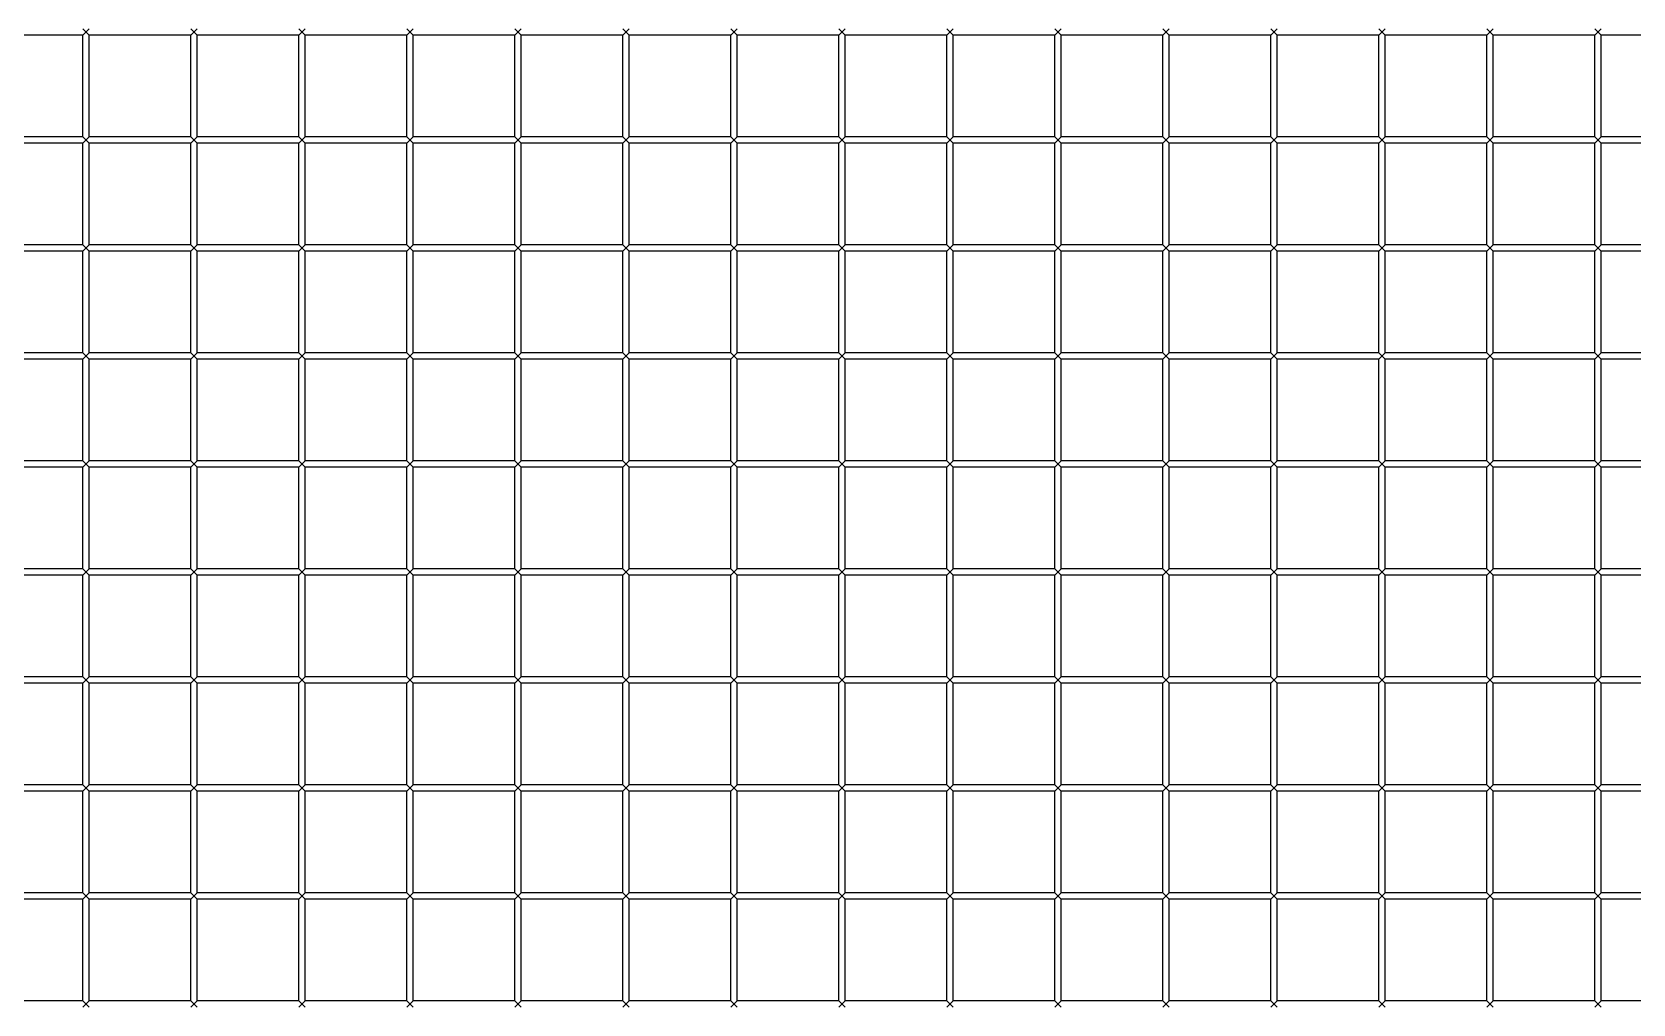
# Model space of a CAD drawing. Header units: millimetres. Extents: x -198529 to 244266, y -64 to 158464.
# Drawn here: x -144928 to -144187, y 110384 to 110834 of the extents above; entities that cross this region are included whole.
import ezdxf

# ---------------------------------------------------------------- set-up
doc = ezdxf.new("R2010")
doc.units = ezdxf.units.MM
doc.layers.add('0-DCC', color=30, linetype='Continuous')

# ---------------------------------------------------------------- blocks, each defined once
blk = doc.blocks.new('DCC2850x2600(左)')
at = {"color": 0, "linetype": 'Continuous'}
for p, q in [((49313.5, -73206.48), (49316.5, -73203.48)), ((49313.5, -73203.48), (49316.5, -73206.48)), ((49363.5, -73206.48), (49366.5, -73203.48)), ((49363.5, -73203.48), (49366.5, -73206.48)), ((49413.5, -73206.48), (49416.5, -73203.48)), ((49413.5, -73203.48), (49416.5, -73206.48)), ((49463.5, -73206.48), (49466.5, -73203.48)), ((49463.5, -73203.48), (49466.5, -73206.48)), ((49513.5, -73206.48), (49516.5, -73203.48)), ((49513.5, -73203.48), (49516.5, -73206.48)), ((49563.5, -73206.48), (49566.5, -73203.48)), ((49563.5, -73203.48), (49566.5, -73206.48)), ((49613.5, -73206.48), (49616.5, -73203.48)), ((49613.5, -73203.48), (49616.5, -73206.48)), ((49663.5, -73206.48), (49666.5, -73203.48)), ((49663.5, -73203.48), (49666.5, -73206.48)), ((49713.5, -73206.48), (49716.5, -73203.48)), ((49713.5, -73203.48), (49716.5, -73206.48)), ((49763.5, -73206.48), (49766.5, -73203.48)), ((49763.5, -73203.48), (49766.5, -73206.48)), ((49813.5, -73206.48), (49816.5, -73203.48)), ((49813.5, -73203.48), (49816.5, -73206.48)), ((49863.5, -73206.48), (49866.5, -73203.48)), ((49863.5, -73203.48), (49866.5, -73206.48)), ((49913.5, -73206.48), (49916.5, -73203.48)), ((49913.5, -73203.48), (49916.5, -73206.48)), ((49963.5, -73206.48), (49966.5, -73203.48)), ((49963.5, -73203.48), (49966.5, -73206.48)), ((50013.5, -73206.48), (50016.5, -73203.48)), ((50013.5, -73203.48), (50016.5, -73206.48)), ((49313.5, -73206.48), (49266.5, -73206.48)), ((49313.5, -73253.48), (49313.5, -73206.48)), ((49316.5, -73253.48), (49316.5, -73206.48)), ((49363.5, -73206.48), (49316.5, -73206.48)), ((49363.5, -73253.48), (49363.5, -73206.48)), ((49366.5, -73253.48), (49366.5, -73206.48)), ((49413.5, -73206.48), (49366.5, -73206.48)), ((49413.5, -73253.48), (49413.5, -73206.48)), ((49416.5, -73253.48), (49416.5, -73206.48)), ((49463.5, -73206.48), (49416.5, -73206.48)), ((49463.5, -73253.48), (49463.5, -73206.48)), ((49466.5, -73253.48), (49466.5, -73206.48)), ((49513.5, -73206.48), (49466.5, -73206.48)), ((49513.5, -73253.48), (49513.5, -73206.48)), ((49516.5, -73253.48), (49516.5, -73206.48)), ((49563.5, -73206.48), (49516.5, -73206.48)), ((49563.5, -73253.48), (49563.5, -73206.48)), ((49566.5, -73253.48), (49566.5, -73206.48)), ((49613.5, -73206.48), (49566.5, -73206.48)), ((49613.5, -73253.48), (49613.5, -73206.48)), ((49616.5, -73253.48), (49616.5, -73206.48)), ((49663.5, -73206.48), (49616.5, -73206.48)), ((49663.5, -73253.48), (49663.5, -73206.48)), ((49666.5, -73253.48), (49666.5, -73206.48)), ((49713.5, -73206.48), (49666.5, -73206.48)), ((49713.5, -73253.48), (49713.5, -73206.48)), ((49716.5, -73253.48), (49716.5, -73206.48)), ((49763.5, -73206.48), (49716.5, -73206.48)), ((49763.5, -73253.48), (49763.5, -73206.48)), ((49813.5, -73206.48), (49766.5, -73206.48)), ((49766.5, -73253.48), (49766.5, -73206.48)), ((49813.5, -73253.48), (49813.5, -73206.48)), ((49863.5, -73206.48), (49816.5, -73206.48)), ((49816.5, -73253.48), (49816.5, -73206.48)), ((49863.5, -73253.48), (49863.5, -73206.48)), ((49913.5, -73206.48), (49866.5, -73206.48)), ((49866.5, -73253.48), (49866.5, -73206.48)), ((49913.5, -73253.48), (49913.5, -73206.48)), ((49963.5, -73206.48), (49916.5, -73206.48)), ((49916.5, -73253.48), (49916.5, -73206.48)), ((49963.5, -73253.48), (49963.5, -73206.48)), ((50013.5, -73206.48), (49966.5, -73206.48)), ((49966.5, -73253.48), (49966.5, -73206.48)), ((50013.5, -73253.48), (50013.5, -73206.48)), ((50063.5, -73206.48), (50016.5, -73206.48)), ((50016.5, -73253.48), (50016.5, -73206.48)), ((49313.5, -73253.48), (49266.5, -73253.48)), ((49313.5, -73256.48), (49266.5, -73256.48)), ((49313.5, -73256.48), (49316.5, -73253.48)), ((49313.5, -73253.48), (49316.5, -73256.48)), ((49313.5, -73303.48), (49313.5, -73256.48)), ((49363.5, -73253.48), (49316.5, -73253.48)), ((49316.5, -73303.48), (49316.5, -73256.48)), ((49363.5, -73256.48), (49316.5, -73256.48)), ((49363.5, -73256.48), (49366.5, -73253.48)), ((49363.5, -73253.48), (49366.5, -73256.48)), ((49363.5, -73303.48), (49363.5, -73256.48)), ((49413.5, -73253.48), (49366.5, -73253.48)), ((49366.5, -73303.48), (49366.5, -73256.48)), ((49413.5, -73256.48), (49366.5, -73256.48)), ((49413.5, -73256.48), (49416.5, -73253.48)), ((49413.5, -73253.48), (49416.5, -73256.48)), ((49413.5, -73303.48), (49413.5, -73256.48)), ((49463.5, -73253.48), (49416.5, -73253.48)), ((49416.5, -73303.48), (49416.5, -73256.48)), ((49463.5, -73256.48), (49416.5, -73256.48)), ((49463.5, -73256.48), (49466.5, -73253.48)), ((49463.5, -73253.48), (49466.5, -73256.48)), ((49463.5, -73303.48), (49463.5, -73256.48)), ((49513.5, -73253.48), (49466.5, -73253.48)), ((49466.5, -73303.48), (49466.5, -73256.48)), ((49513.5, -73256.48), (49466.5, -73256.48)), ((49513.5, -73256.48), (49516.5, -73253.48)), ((49513.5, -73253.48), (49516.5, -73256.48)), ((49513.5, -73303.48), (49513.5, -73256.48)), ((49563.5, -73253.48), (49516.5, -73253.48)), ((49516.5, -73303.48), (49516.5, -73256.48)), ((49563.5, -73256.48), (49516.5, -73256.48)), ((49563.5, -73256.48), (49566.5, -73253.48)), ((49563.5, -73253.48), (49566.5, -73256.48)), ((49563.5, -73303.48), (49563.5, -73256.48)), ((49613.5, -73253.48), (49566.5, -73253.48)), ((49566.5, -73303.48), (49566.5, -73256.48)), ((49613.5, -73256.48), (49566.5, -73256.48)), ((49613.5, -73256.48), (49616.5, -73253.48)), ((49613.5, -73253.48), (49616.5, -73256.48)), ((49613.5, -73303.48), (49613.5, -73256.48)), ((49663.5, -73253.48), (49616.5, -73253.48)), ((49616.5, -73303.48), (49616.5, -73256.48)), ((49663.5, -73256.48), (49616.5, -73256.48)), ((49663.5, -73256.48), (49666.5, -73253.48)), ((49663.5, -73253.48), (49666.5, -73256.48)), ((49663.5, -73303.48), (49663.5, -73256.48)), ((49713.5, -73253.48), (49666.5, -73253.48)), ((49666.5, -73303.48), (49666.5, -73256.48)), ((49713.5, -73256.48), (49666.5, -73256.48)), ((49713.5, -73256.48), (49716.5, -73253.48)), ((49713.5, -73253.48), (49716.5, -73256.48)), ((49713.5, -73303.48), (49713.5, -73256.48)), ((49763.5, -73253.48), (49716.5, -73253.48)), ((49716.5, -73303.48), (49716.5, -73256.48)), ((49763.5, -73256.48), (49716.5, -73256.48)), ((49763.5, -73256.48), (49766.5, -73253.48)), ((49763.5, -73253.48), (49766.5, -73256.48)), ((49763.5, -73303.48), (49763.5, -73256.48)), ((49813.5, -73253.48), (49766.5, -73253.48)), ((49813.5, -73256.48), (49766.5, -73256.48)), ((49766.5, -73303.48), (49766.5, -73256.48)), ((49813.5, -73256.48), (49816.5, -73253.48)), ((49813.5, -73253.48), (49816.5, -73256.48)), ((49813.5, -73303.48), (49813.5, -73256.48)), ((49863.5, -73253.48), (49816.5, -73253.48)), ((49863.5, -73256.48), (49816.5, -73256.48)), ((49816.5, -73303.48), (49816.5, -73256.48)), ((49863.5, -73256.48), (49866.5, -73253.48)), ((49863.5, -73253.48), (49866.5, -73256.48)), ((49863.5, -73303.48), (49863.5, -73256.48)), ((49913.5, -73253.48), (49866.5, -73253.48)), ((49913.5, -73256.48), (49866.5, -73256.48)), ((49866.5, -73303.48), (49866.5, -73256.48)), ((49913.5, -73256.48), (49916.5, -73253.48)), ((49913.5, -73253.48), (49916.5, -73256.48)), ((49913.5, -73303.48), (49913.5, -73256.48)), ((49963.5, -73253.48), (49916.5, -73253.48)), ((49963.5, -73256.48), (49916.5, -73256.48)), ((49916.5, -73303.48), (49916.5, -73256.48)), ((49963.5, -73256.48), (49966.5, -73253.48)), ((49963.5, -73253.48), (49966.5, -73256.48)), ((49963.5, -73303.48), (49963.5, -73256.48)), ((50013.5, -73253.48), (49966.5, -73253.48)), ((50013.5, -73256.48), (49966.5, -73256.48)), ((49966.5, -73303.48), (49966.5, -73256.48)), ((50013.5, -73256.48), (50016.5, -73253.48)), ((50013.5, -73253.48), (50016.5, -73256.48)), ((50013.5, -73303.48), (50013.5, -73256.48)), ((50063.5, -73253.48), (50016.5, -73253.48)), ((50063.5, -73256.48), (50016.5, -73256.48)), ((50016.5, -73303.48), (50016.5, -73256.48)), ((49313.5, -73303.48), (49266.5, -73303.48)), ((49313.5, -73306.48), (49266.5, -73306.48)), ((49313.5, -73306.48), (49316.5, -73303.48)), ((49313.5, -73303.48), (49316.5, -73306.48)), ((49313.5, -73353.48), (49313.5, -73306.48)), ((49363.5, -73303.48), (49316.5, -73303.48)), ((49316.5, -73353.48), (49316.5, -73306.48)), ((49363.5, -73306.48), (49316.5, -73306.48)), ((49363.5, -73306.48), (49366.5, -73303.48)), ((49363.5, -73303.48), (49366.5, -73306.48)), ((49363.5, -73353.48), (49363.5, -73306.48)), ((49413.5, -73303.48), (49366.5, -73303.48)), ((49366.5, -73353.48), (49366.5, -73306.48)), ((49413.5, -73306.48), (49366.5, -73306.48)), ((49413.5, -73306.48), (49416.5, -73303.48)), ((49413.5, -73303.48), (49416.5, -73306.48)), ((49413.5, -73353.48), (49413.5, -73306.48)), ((49463.5, -73303.48), (49416.5, -73303.48)), ((49416.5, -73353.48), (49416.5, -73306.48)), ((49463.5, -73306.48), (49416.5, -73306.48)), ((49463.5, -73306.48), (49466.5, -73303.48)), ((49463.5, -73303.48), (49466.5, -73306.48)), ((49463.5, -73353.48), (49463.5, -73306.48)), ((49513.5, -73303.48), (49466.5, -73303.48)), ((49466.5, -73353.48), (49466.5, -73306.48)), ((49513.5, -73306.48), (49466.5, -73306.48)), ((49513.5, -73306.48), (49516.5, -73303.48)), ((49513.5, -73303.48), (49516.5, -73306.48)), ((49513.5, -73353.48), (49513.5, -73306.48)), ((49563.5, -73303.48), (49516.5, -73303.48)), ((49516.5, -73353.48), (49516.5, -73306.48)), ((49563.5, -73306.48), (49516.5, -73306.48)), ((49563.5, -73306.48), (49566.5, -73303.48)), ((49563.5, -73303.48), (49566.5, -73306.48)), ((49563.5, -73353.48), (49563.5, -73306.48)), ((49613.5, -73303.48), (49566.5, -73303.48)), ((49566.5, -73353.48), (49566.5, -73306.48)), ((49613.5, -73306.48), (49566.5, -73306.48)), ((49613.5, -73306.48), (49616.5, -73303.48)), ((49613.5, -73303.48), (49616.5, -73306.48)), ((49613.5, -73353.48), (49613.5, -73306.48)), ((49663.5, -73303.48), (49616.5, -73303.48)), ((49616.5, -73353.48), (49616.5, -73306.48)), ((49663.5, -73306.48), (49616.5, -73306.48)), ((49663.5, -73306.48), (49666.5, -73303.48)), ((49663.5, -73303.48), (49666.5, -73306.48)), ((49663.5, -73353.48), (49663.5, -73306.48)), ((49713.5, -73303.48), (49666.5, -73303.48)), ((49666.5, -73353.48), (49666.5, -73306.48)), ((49713.5, -73306.48), (49666.5, -73306.48)), ((49713.5, -73306.48), (49716.5, -73303.48)), ((49713.5, -73303.48), (49716.5, -73306.48)), ((49713.5, -73353.48), (49713.5, -73306.48)), ((49763.5, -73303.48), (49716.5, -73303.48)), ((49716.5, -73353.48), (49716.5, -73306.48)), ((49763.5, -73306.48), (49716.5, -73306.48)), ((49763.5, -73306.48), (49766.5, -73303.48)), ((49763.5, -73303.48), (49766.5, -73306.48)), ((49763.5, -73353.48), (49763.5, -73306.48)), ((49813.5, -73303.48), (49766.5, -73303.48)), ((49813.5, -73306.48), (49766.5, -73306.48)), ((49766.5, -73353.48), (49766.5, -73306.48)), ((49813.5, -73306.48), (49816.5, -73303.48)), ((49813.5, -73303.48), (49816.5, -73306.48)), ((49813.5, -73353.48), (49813.5, -73306.48)), ((49863.5, -73303.48), (49816.5, -73303.48)), ((49863.5, -73306.48), (49816.5, -73306.48)), ((49816.5, -73353.48), (49816.5, -73306.48)), ((49863.5, -73306.48), (49866.5, -73303.48)), ((49863.5, -73303.48), (49866.5, -73306.48)), ((49863.5, -73353.48), (49863.5, -73306.48)), ((49913.5, -73303.48), (49866.5, -73303.48)), ((49913.5, -73306.48), (49866.5, -73306.48)), ((49866.5, -73353.48), (49866.5, -73306.48)), ((49913.5, -73306.48), (49916.5, -73303.48)), ((49913.5, -73303.48), (49916.5, -73306.48)), ((49913.5, -73353.48), (49913.5, -73306.48)), ((49963.5, -73303.48), (49916.5, -73303.48)), ((49963.5, -73306.48), (49916.5, -73306.48)), ((49916.5, -73353.48), (49916.5, -73306.48)), ((49963.5, -73306.48), (49966.5, -73303.48)), ((49963.5, -73303.48), (49966.5, -73306.48)), ((49963.5, -73353.48), (49963.5, -73306.48)), ((50013.5, -73303.48), (49966.5, -73303.48)), ((50013.5, -73306.48), (49966.5, -73306.48)), ((49966.5, -73353.48), (49966.5, -73306.48)), ((50013.5, -73306.48), (50016.5, -73303.48)), ((50013.5, -73303.48), (50016.5, -73306.48)), ((50013.5, -73353.48), (50013.5, -73306.48)), ((50063.5, -73303.48), (50016.5, -73303.48)), ((50063.5, -73306.48), (50016.5, -73306.48)), ((50016.5, -73353.48), (50016.5, -73306.48)), ((49313.5, -73353.48), (49266.5, -73353.48)), ((49313.5, -73356.48), (49266.5, -73356.48)), ((49313.5, -73356.48), (49316.5, -73353.48)), ((49313.5, -73353.48), (49316.5, -73356.48)), ((49313.5, -73403.48), (49313.5, -73356.48)), ((49363.5, -73353.48), (49316.5, -73353.48)), ((49316.5, -73403.48), (49316.5, -73356.48)), ((49363.5, -73356.48), (49316.5, -73356.48)), ((49363.5, -73356.48), (49366.5, -73353.48)), ((49363.5, -73353.48), (49366.5, -73356.48)), ((49363.5, -73403.48), (49363.5, -73356.48)), ((49413.5, -73353.48), (49366.5, -73353.48)), ((49366.5, -73403.48), (49366.5, -73356.48)), ((49413.5, -73356.48), (49366.5, -73356.48)), ((49413.5, -73353.48), (49416.5, -73356.48)), ((49413.5, -73356.48), (49416.5, -73353.48)), ((49413.5, -73403.48), (49413.5, -73356.48)), ((49463.5, -73353.48), (49416.5, -73353.48)), ((49416.5, -73403.48), (49416.5, -73356.48)), ((49463.5, -73356.48), (49416.5, -73356.48)), ((49463.5, -73356.48), (49466.5, -73353.48)), ((49463.5, -73353.48), (49466.5, -73356.48)), ((49463.5, -73403.48), (49463.5, -73356.48)), ((49513.5, -73353.48), (49466.5, -73353.48)), ((49466.5, -73403.48), (49466.5, -73356.48)), ((49513.5, -73356.48), (49466.5, -73356.48)), ((49513.5, -73356.48), (49516.5, -73353.48)), ((49513.5, -73353.48), (49516.5, -73356.48)), ((49513.5, -73403.48), (49513.5, -73356.48)), ((49563.5, -73353.48), (49516.5, -73353.48)), ((49516.5, -73403.48), (49516.5, -73356.48)), ((49563.5, -73356.48), (49516.5, -73356.48)), ((49563.5, -73356.48), (49566.5, -73353.48)), ((49563.5, -73353.48), (49566.5, -73356.48)), ((49563.5, -73403.48), (49563.5, -73356.48)), ((49613.5, -73353.48), (49566.5, -73353.48)), ((49566.5, -73403.48), (49566.5, -73356.48)), ((49613.5, -73356.48), (49566.5, -73356.48)), ((49613.5, -73353.48), (49616.5, -73356.48)), ((49613.5, -73356.48), (49616.5, -73353.48)), ((49613.5, -73403.48), (49613.5, -73356.48)), ((49663.5, -73353.48), (49616.5, -73353.48)), ((49616.5, -73403.48), (49616.5, -73356.48)), ((49663.5, -73356.48), (49616.5, -73356.48)), ((49663.5, -73356.48), (49666.5, -73353.48)), ((49663.5, -73353.48), (49666.5, -73356.48)), ((49663.5, -73403.48), (49663.5, -73356.48)), ((49713.5, -73353.48), (49666.5, -73353.48)), ((49713.5, -73356.48), (49666.5, -73356.48)), ((49666.5, -73403.48), (49666.5, -73356.48)), ((49713.5, -73356.48), (49716.5, -73353.48)), ((49713.5, -73353.48), (49716.5, -73356.48)), ((49713.5, -73403.48), (49713.5, -73356.48)), ((49763.5, -73353.48), (49716.5, -73353.48)), ((49763.5, -73356.48), (49716.5, -73356.48)), ((49716.5, -73403.48), (49716.5, -73356.48)), ((49763.5, -73356.48), (49766.5, -73353.48)), ((49763.5, -73353.48), (49766.5, -73356.48)), ((49763.5, -73403.48), (49763.5, -73356.48)), ((49813.5, -73353.48), (49766.5, -73353.48)), ((49813.5, -73356.48), (49766.5, -73356.48)), ((49766.5, -73403.48), (49766.5, -73356.48)), ((49813.5, -73353.48), (49816.5, -73356.48)), ((49813.5, -73356.48), (49816.5, -73353.48)), ((49813.5, -73403.48), (49813.5, -73356.48)), ((49863.5, -73353.48), (49816.5, -73353.48)), ((49863.5, -73356.48), (49816.5, -73356.48)), ((49816.5, -73403.48), (49816.5, -73356.48)), ((49863.5, -73356.48), (49866.5, -73353.48)), ((49863.5, -73353.48), (49866.5, -73356.48)), ((49863.5, -73403.48), (49863.5, -73356.48)), ((49913.5, -73353.48), (49866.5, -73353.48)), ((49913.5, -73356.48), (49866.5, -73356.48)), ((49866.5, -73403.48), (49866.5, -73356.48)), ((49913.5, -73356.48), (49916.5, -73353.48)), ((49913.5, -73353.48), (49916.5, -73356.48)), ((49913.5, -73403.48), (49913.5, -73356.48)), ((49963.5, -73353.48), (49916.5, -73353.48)), ((49963.5, -73356.48), (49916.5, -73356.48)), ((49916.5, -73403.48), (49916.5, -73356.48)), ((49963.5, -73356.48), (49966.5, -73353.48)), ((49963.5, -73353.48), (49966.5, -73356.48)), ((49963.5, -73403.48), (49963.5, -73356.48)), ((50013.5, -73353.48), (49966.5, -73353.48)), ((50013.5, -73356.48), (49966.5, -73356.48)), ((49966.5, -73403.48), (49966.5, -73356.48)), ((50013.5, -73353.48), (50016.5, -73356.48)), ((50013.5, -73356.48), (50016.5, -73353.48)), ((50013.5, -73403.48), (50013.5, -73356.48)), ((50063.5, -73353.48), (50016.5, -73353.48)), ((50063.5, -73356.48), (50016.5, -73356.48)), ((50016.5, -73403.48), (50016.5, -73356.48)), ((49313.5, -73403.48), (49266.5, -73403.48)), ((49313.5, -73406.48), (49316.5, -73403.48)), ((49313.5, -73403.48), (49316.5, -73406.48)), ((49363.5, -73403.48), (49316.5, -73403.48)), ((49363.5, -73403.48), (49366.5, -73406.48)), ((49363.5, -73406.48), (49366.5, -73403.48)), ((49413.5, -73403.48), (49366.5, -73403.48)), ((49413.5, -73403.48), (49416.5, -73406.48)), ((49413.5, -73406.48), (49416.5, -73403.48)), ((49463.5, -73403.48), (49416.5, -73403.48)), ((49463.5, -73403.48), (49466.5, -73406.48)), ((49463.5, -73406.48), (49466.5, -73403.48)), ((49513.5, -73403.48), (49466.5, -73403.48)), ((49513.5, -73406.48), (49516.5, -73403.48)), ((49513.5, -73403.48), (49516.5, -73406.48)), ((49563.5, -73403.48), (49516.5, -73403.48)), ((49563.5, -73403.48), (49566.5, -73406.48)), ((49563.5, -73406.48), (49566.5, -73403.48)), ((49613.5, -73403.48), (49566.5, -73403.48)), ((49613.5, -73403.48), (49616.5, -73406.48)), ((49613.5, -73406.48), (49616.5, -73403.48)), ((49663.5, -73403.48), (49616.5, -73403.48)), ((49663.5, -73403.48), (49666.5, -73406.48)), ((49663.5, -73406.48), (49666.5, -73403.48)), ((49713.5, -73403.48), (49666.5, -73403.48)), ((49713.5, -73406.48), (49716.5, -73403.48)), ((49713.5, -73403.48), (49716.5, -73406.48)), ((49763.5, -73403.48), (49716.5, -73403.48)), ((49763.5, -73403.48), (49766.5, -73406.48)), ((49763.5, -73406.48), (49766.5, -73403.48)), ((49813.5, -73403.48), (49766.5, -73403.48)), ((49813.5, -73403.48), (49816.5, -73406.48)), ((49813.5, -73406.48), (49816.5, -73403.48)), ((49863.5, -73403.48), (49816.5, -73403.48)), ((49863.5, -73403.48), (49866.5, -73406.48)), ((49863.5, -73406.48), (49866.5, -73403.48)), ((49913.5, -73403.48), (49866.5, -73403.48)), ((49913.5, -73406.48), (49916.5, -73403.48)), ((49913.5, -73403.48), (49916.5, -73406.48)), ((49963.5, -73403.48), (49916.5, -73403.48)), ((49963.5, -73403.48), (49966.5, -73406.48)), ((49963.5, -73406.48), (49966.5, -73403.48)), ((50013.5, -73403.48), (49966.5, -73403.48)), ((50013.5, -73403.48), (50016.5, -73406.48)), ((50013.5, -73406.48), (50016.5, -73403.48)), ((50063.5, -73403.48), (50016.5, -73403.48)), ((49313.5, -73406.48), (49266.5, -73406.48)), ((49313.5, -73453.48), (49313.5, -73406.48)), ((49316.5, -73453.48), (49316.5, -73406.48)), ((49363.5, -73406.48), (49316.5, -73406.48)), ((49363.5, -73453.48), (49363.5, -73406.48)), ((49366.5, -73453.48), (49366.5, -73406.48)), ((49413.5, -73406.48), (49366.5, -73406.48)), ((49413.5, -73453.48), (49413.5, -73406.48)), ((49416.5, -73453.48), (49416.5, -73406.48)), ((49463.5, -73406.48), (49416.5, -73406.48)), ((49463.5, -73453.48), (49463.5, -73406.48)), ((49466.5, -73453.48), (49466.5, -73406.48)), ((49513.5, -73406.48), (49466.5, -73406.48)), ((49513.5, -73453.48), (49513.5, -73406.48)), ((49516.5, -73453.48), (49516.5, -73406.48)), ((49563.5, -73406.48), (49516.5, -73406.48)), ((49563.5, -73453.48), (49563.5, -73406.48)), ((49566.5, -73453.48), (49566.5, -73406.48)), ((49613.5, -73406.48), (49566.5, -73406.48)), ((49613.5, -73453.48), (49613.5, -73406.48)), ((49616.5, -73453.48), (49616.5, -73406.48)), ((49663.5, -73406.48), (49616.5, -73406.48)), ((49663.5, -73453.48), (49663.5, -73406.48)), ((49713.5, -73406.48), (49666.5, -73406.48)), ((49666.5, -73453.48), (49666.5, -73406.48)), ((49713.5, -73453.48), (49713.5, -73406.48)), ((49763.5, -73406.48), (49716.5, -73406.48)), ((49716.5, -73453.48), (49716.5, -73406.48)), ((49763.5, -73453.48), (49763.5, -73406.48)), ((49813.5, -73406.48), (49766.5, -73406.48)), ((49766.5, -73453.48), (49766.5, -73406.48)), ((49813.5, -73453.48), (49813.5, -73406.48)), ((49863.5, -73406.48), (49816.5, -73406.48)), ((49816.5, -73453.48), (49816.5, -73406.48)), ((49863.5, -73453.48), (49863.5, -73406.48)), ((49913.5, -73406.48), (49866.5, -73406.48)), ((49866.5, -73453.48), (49866.5, -73406.48)), ((49913.5, -73453.48), (49913.5, -73406.48)), ((49963.5, -73406.48), (49916.5, -73406.48)), ((49916.5, -73453.48), (49916.5, -73406.48)), ((49963.5, -73453.48), (49963.5, -73406.48)), ((50013.5, -73406.48), (49966.5, -73406.48)), ((49966.5, -73453.48), (49966.5, -73406.48)), ((50013.5, -73453.48), (50013.5, -73406.48)), ((50063.5, -73406.48), (50016.5, -73406.48)), ((50016.5, -73453.48), (50016.5, -73406.48)), ((49313.5, -73453.48), (49266.5, -73453.48)), ((49313.5, -73456.48), (49266.5, -73456.48)), ((49313.5, -73453.48), (49316.5, -73456.48)), ((49313.5, -73456.48), (49316.5, -73453.48)), ((49313.5, -73503.48), (49313.5, -73456.48)), ((49363.5, -73453.48), (49316.5, -73453.48)), ((49316.5, -73503.48), (49316.5, -73456.48)), ((49363.5, -73456.48), (49316.5, -73456.48)), ((49363.5, -73453.48), (49366.5, -73456.48)), ((49363.5, -73456.48), (49366.5, -73453.48)), ((49363.5, -73503.48), (49363.5, -73456.48)), ((49413.5, -73453.48), (49366.5, -73453.48)), ((49366.5, -73503.48), (49366.5, -73456.48)), ((49413.5, -73456.48), (49366.5, -73456.48)), ((49413.5, -73453.48), (49416.5, -73456.48)), ((49413.5, -73456.48), (49416.5, -73453.48)), ((49413.5, -73503.48), (49413.5, -73456.48)), ((49463.5, -73453.48), (49416.5, -73453.48)), ((49416.5, -73503.48), (49416.5, -73456.48)), ((49463.5, -73456.48), (49416.5, -73456.48)), ((49463.5, -73453.48), (49466.5, -73456.48)), ((49463.5, -73456.48), (49466.5, -73453.48)), ((49463.5, -73503.48), (49463.5, -73456.48)), ((49513.5, -73453.48), (49466.5, -73453.48)), ((49466.5, -73503.48), (49466.5, -73456.48)), ((49513.5, -73456.48), (49466.5, -73456.48)), ((49513.5, -73453.48), (49516.5, -73456.48)), ((49513.5, -73456.48), (49516.5, -73453.48)), ((49513.5, -73503.48), (49513.5, -73456.48)), ((49563.5, -73453.48), (49516.5, -73453.48)), ((49563.5, -73456.48), (49516.5, -73456.48)), ((49516.5, -73503.48), (49516.5, -73456.48)), ((49563.5, -73453.48), (49566.5, -73456.48)), ((49563.5, -73456.48), (49566.5, -73453.48)), ((49563.5, -73503.48), (49563.5, -73456.48)), ((49613.5, -73453.48), (49566.5, -73453.48)), ((49613.5, -73456.48), (49566.5, -73456.48)), ((49566.5, -73503.48), (49566.5, -73456.48)), ((49613.5, -73453.48), (49616.5, -73456.48)), ((49613.5, -73456.48), (49616.5, -73453.48)), ((49613.5, -73503.48), (49613.5, -73456.48)), ((49663.5, -73453.48), (49616.5, -73453.48)), ((49663.5, -73456.48), (49616.5, -73456.48)), ((49616.5, -73503.48), (49616.5, -73456.48)), ((49663.5, -73453.48), (49666.5, -73456.48)), ((49663.5, -73456.48), (49666.5, -73453.48)), ((49663.5, -73503.48), (49663.5, -73456.48)), ((49713.5, -73453.48), (49666.5, -73453.48)), ((49713.5, -73456.48), (49666.5, -73456.48)), ((49666.5, -73503.48), (49666.5, -73456.48)), ((49713.5, -73453.48), (49716.5, -73456.48)), ((49713.5, -73456.48), (49716.5, -73453.48)), ((49713.5, -73503.48), (49713.5, -73456.48)), ((49763.5, -73453.48), (49716.5, -73453.48)), ((49763.5, -73456.48), (49716.5, -73456.48)), ((49716.5, -73503.48), (49716.5, -73456.48)), ((49763.5, -73453.48), (49766.5, -73456.48)), ((49763.5, -73456.48), (49766.5, -73453.48)), ((49763.5, -73503.48), (49763.5, -73456.48)), ((49813.5, -73453.48), (49766.5, -73453.48)), ((49813.5, -73456.48), (49766.5, -73456.48)), ((49766.5, -73503.48), (49766.5, -73456.48)), ((49813.5, -73453.48), (49816.5, -73456.48)), ((49813.5, -73456.48), (49816.5, -73453.48)), ((49813.5, -73503.48), (49813.5, -73456.48)), ((49863.5, -73453.48), (49816.5, -73453.48)), ((49863.5, -73456.48), (49816.5, -73456.48)), ((49816.5, -73503.48), (49816.5, -73456.48)), ((49863.5, -73453.48), (49866.5, -73456.48)), ((49863.5, -73456.48), (49866.5, -73453.48)), ((49863.5, -73503.48), (49863.5, -73456.48)), ((49913.5, -73453.48), (49866.5, -73453.48)), ((49913.5, -73456.48), (49866.5, -73456.48)), ((49866.5, -73503.48), (49866.5, -73456.48)), ((49913.5, -73453.48), (49916.5, -73456.48)), ((49913.5, -73456.48), (49916.5, -73453.48)), ((49913.5, -73503.48), (49913.5, -73456.48)), ((49963.5, -73453.48), (49916.5, -73453.48)), ((49963.5, -73456.48), (49916.5, -73456.48)), ((49916.5, -73503.48), (49916.5, -73456.48)), ((49963.5, -73453.48), (49966.5, -73456.48)), ((49963.5, -73456.48), (49966.5, -73453.48)), ((49963.5, -73503.48), (49963.5, -73456.48)), ((50013.5, -73453.48), (49966.5, -73453.48)), ((50013.5, -73456.48), (49966.5, -73456.48)), ((49966.5, -73503.48), (49966.5, -73456.48)), ((50013.5, -73453.48), (50016.5, -73456.48)), ((50013.5, -73456.48), (50016.5, -73453.48)), ((50013.5, -73503.48), (50013.5, -73456.48)), ((50063.5, -73453.48), (50016.5, -73453.48)), ((50063.5, -73456.48), (50016.5, -73456.48)), ((50016.5, -73503.48), (50016.5, -73456.48)), ((49313.5, -73503.48), (49266.5, -73503.48)), ((49313.5, -73506.48), (49266.5, -73506.48)), ((49313.5, -73503.48), (49316.5, -73506.48)), ((49313.5, -73506.48), (49316.5, -73503.48)), ((49313.5, -73553.48), (49313.5, -73506.48)), ((49363.5, -73503.48), (49316.5, -73503.48)), ((49316.5, -73553.48), (49316.5, -73506.48)), ((49363.5, -73506.48), (49316.5, -73506.48)), ((49363.5, -73503.48), (49366.5, -73506.48)), ((49363.5, -73506.48), (49366.5, -73503.48)), ((49363.5, -73553.48), (49363.5, -73506.48)), ((49413.5, -73503.48), (49366.5, -73503.48)), ((49366.5, -73553.48), (49366.5, -73506.48)), ((49413.5, -73506.48), (49366.5, -73506.48)), ((49413.5, -73503.48), (49416.5, -73506.48)), ((49413.5, -73506.48), (49416.5, -73503.48)), ((49413.5, -73553.48), (49413.5, -73506.48)), ((49463.5, -73503.48), (49416.5, -73503.48)), ((49416.5, -73553.48), (49416.5, -73506.48)), ((49463.5, -73506.48), (49416.5, -73506.48)), ((49463.5, -73503.48), (49466.5, -73506.48)), ((49463.5, -73506.48), (49466.5, -73503.48)), ((49463.5, -73553.48), (49463.5, -73506.48)), ((49513.5, -73503.48), (49466.5, -73503.48)), ((49466.5, -73553.48), (49466.5, -73506.48)), ((49513.5, -73506.48), (49466.5, -73506.48)), ((49513.5, -73503.48), (49516.5, -73506.48)), ((49513.5, -73506.48), (49516.5, -73503.48)), ((49513.5, -73553.48), (49513.5, -73506.48)), ((49563.5, -73503.48), (49516.5, -73503.48)), ((49563.5, -73506.48), (49516.5, -73506.48)), ((49516.5, -73553.48), (49516.5, -73506.48)), ((49563.5, -73503.48), (49566.5, -73506.48)), ((49563.5, -73506.48), (49566.5, -73503.48)), ((49563.5, -73553.48), (49563.5, -73506.48)), ((49613.5, -73503.48), (49566.5, -73503.48)), ((49613.5, -73506.48), (49566.5, -73506.48)), ((49566.5, -73553.48), (49566.5, -73506.48)), ((49613.5, -73503.48), (49616.5, -73506.48)), ((49613.5, -73506.48), (49616.5, -73503.48)), ((49613.5, -73553.48), (49613.5, -73506.48)), ((49663.5, -73503.48), (49616.5, -73503.48)), ((49663.5, -73506.48), (49616.5, -73506.48)), ((49616.5, -73553.48), (49616.5, -73506.48)), ((49663.5, -73503.48), (49666.5, -73506.48)), ((49663.5, -73506.48), (49666.5, -73503.48)), ((49663.5, -73553.48), (49663.5, -73506.48)), ((49713.5, -73503.48), (49666.5, -73503.48)), ((49713.5, -73506.48), (49666.5, -73506.48)), ((49666.5, -73553.48), (49666.5, -73506.48)), ((49713.5, -73503.48), (49716.5, -73506.48)), ((49713.5, -73506.48), (49716.5, -73503.48)), ((49713.5, -73553.48), (49713.5, -73506.48)), ((49763.5, -73503.48), (49716.5, -73503.48)), ((49763.5, -73506.48), (49716.5, -73506.48)), ((49716.5, -73553.48), (49716.5, -73506.48)), ((49763.5, -73503.48), (49766.5, -73506.48)), ((49763.5, -73506.48), (49766.5, -73503.48)), ((49763.5, -73553.48), (49763.5, -73506.48)), ((49813.5, -73503.48), (49766.5, -73503.48)), ((49813.5, -73506.48), (49766.5, -73506.48)), ((49766.5, -73553.48), (49766.5, -73506.48)), ((49813.5, -73503.48), (49816.5, -73506.48)), ((49813.5, -73506.48), (49816.5, -73503.48)), ((49813.5, -73553.48), (49813.5, -73506.48)), ((49863.5, -73503.48), (49816.5, -73503.48)), ((49863.5, -73506.48), (49816.5, -73506.48)), ((49816.5, -73553.48), (49816.5, -73506.48)), ((49863.5, -73503.48), (49866.5, -73506.48)), ((49863.5, -73506.48), (49866.5, -73503.48)), ((49863.5, -73553.48), (49863.5, -73506.48)), ((49913.5, -73503.48), (49866.5, -73503.48)), ((49913.5, -73506.48), (49866.5, -73506.48)), ((49866.5, -73553.48), (49866.5, -73506.48)), ((49913.5, -73503.48), (49916.5, -73506.48)), ((49913.5, -73506.48), (49916.5, -73503.48)), ((49913.5, -73553.48), (49913.5, -73506.48)), ((49963.5, -73503.48), (49916.5, -73503.48)), ((49963.5, -73506.48), (49916.5, -73506.48)), ((49916.5, -73553.48), (49916.5, -73506.48)), ((49963.5, -73503.48), (49966.5, -73506.48)), ((49963.5, -73506.48), (49966.5, -73503.48)), ((49963.5, -73553.48), (49963.5, -73506.48)), ((50013.5, -73503.48), (49966.5, -73503.48)), ((50013.5, -73506.48), (49966.5, -73506.48)), ((49966.5, -73553.48), (49966.5, -73506.48)), ((50013.5, -73503.48), (50016.5, -73506.48)), ((50013.5, -73506.48), (50016.5, -73503.48)), ((50013.5, -73553.48), (50013.5, -73506.48)), ((50063.5, -73503.48), (50016.5, -73503.48)), ((50063.5, -73506.48), (50016.5, -73506.48)), ((50016.5, -73553.48), (50016.5, -73506.48)), ((49313.5, -73553.48), (49266.5, -73553.48)), ((49313.5, -73553.48), (49316.5, -73556.48)), ((49313.5, -73556.48), (49316.5, -73553.48)), ((49363.5, -73553.48), (49316.5, -73553.48)), ((49363.5, -73553.48), (49366.5, -73556.48)), ((49363.5, -73556.48), (49366.5, -73553.48)), ((49413.5, -73553.48), (49366.5, -73553.48)), ((49413.5, -73553.48), (49416.5, -73556.48)), ((49413.5, -73556.48), (49416.5, -73553.48)), ((49463.5, -73553.48), (49416.5, -73553.48)), ((49463.5, -73553.48), (49466.5, -73556.48)), ((49463.5, -73556.48), (49466.5, -73553.48)), ((49513.5, -73553.48), (49466.5, -73553.48)), ((49513.5, -73553.48), (49516.5, -73556.48)), ((49513.5, -73556.48), (49516.5, -73553.48)), ((49563.5, -73553.48), (49516.5, -73553.48)), ((49563.5, -73553.48), (49566.5, -73556.48)), ((49563.5, -73556.48), (49566.5, -73553.48)), ((49613.5, -73553.48), (49566.5, -73553.48)), ((49613.5, -73553.48), (49616.5, -73556.48)), ((49613.5, -73556.48), (49616.5, -73553.48)), ((49663.5, -73553.48), (49616.5, -73553.48)), ((49663.5, -73553.48), (49666.5, -73556.48)), ((49663.5, -73556.48), (49666.5, -73553.48)), ((49713.5, -73553.48), (49666.5, -73553.48)), ((49713.5, -73553.48), (49716.5, -73556.48)), ((49713.5, -73556.48), (49716.5, -73553.48)), ((49763.5, -73553.48), (49716.5, -73553.48)), ((49763.5, -73553.48), (49766.5, -73556.48)), ((49763.5, -73556.48), (49766.5, -73553.48)), ((49813.5, -73553.48), (49766.5, -73553.48)), ((49813.5, -73553.48), (49816.5, -73556.48)), ((49813.5, -73556.48), (49816.5, -73553.48)), ((49863.5, -73553.48), (49816.5, -73553.48)), ((49863.5, -73553.48), (49866.5, -73556.48)), ((49863.5, -73556.48), (49866.5, -73553.48)), ((49913.5, -73553.48), (49866.5, -73553.48)), ((49913.5, -73553.48), (49916.5, -73556.48)), ((49913.5, -73556.48), (49916.5, -73553.48)), ((49963.5, -73553.48), (49916.5, -73553.48)), ((49963.5, -73553.48), (49966.5, -73556.48)), ((49963.5, -73556.48), (49966.5, -73553.48)), ((50013.5, -73553.48), (49966.5, -73553.48)), ((50013.5, -73553.48), (50016.5, -73556.48)), ((50013.5, -73556.48), (50016.5, -73553.48)), ((50063.5, -73553.48), (50016.5, -73553.48)), ((49313.5, -73556.48), (49266.5, -73556.48)), ((49313.5, -73603.48), (49313.5, -73556.48)), ((49316.5, -73603.48), (49316.5, -73556.48)), ((49363.5, -73556.48), (49316.5, -73556.48)), ((49363.5, -73603.48), (49363.5, -73556.48)), ((49366.5, -73603.48), (49366.5, -73556.48)), ((49413.5, -73556.48), (49366.5, -73556.48)), ((49413.5, -73603.48), (49413.5, -73556.48)), ((49416.5, -73603.48), (49416.5, -73556.48)), ((49463.5, -73556.48), (49416.5, -73556.48)), ((49463.5, -73603.48), (49463.5, -73556.48)), ((49466.5, -73603.48), (49466.5, -73556.48)), ((49513.5, -73556.48), (49466.5, -73556.48)), ((49513.5, -73603.48), (49513.5, -73556.48)), ((49563.5, -73556.48), (49516.5, -73556.48)), ((49516.5, -73603.48), (49516.5, -73556.48)), ((49563.5, -73603.48), (49563.5, -73556.48)), ((49613.5, -73556.48), (49566.5, -73556.48)), ((49566.5, -73603.48), (49566.5, -73556.48)), ((49613.5, -73603.48), (49613.5, -73556.48)), ((49663.5, -73556.48), (49616.5, -73556.48)), ((49616.5, -73603.48), (49616.5, -73556.48)), ((49663.5, -73603.48), (49663.5, -73556.48)), ((49713.5, -73556.48), (49666.5, -73556.48)), ((49666.5, -73603.48), (49666.5, -73556.48)), ((49713.5, -73603.48), (49713.5, -73556.48)), ((49763.5, -73556.48), (49716.5, -73556.48)), ((49716.5, -73603.48), (49716.5, -73556.48)), ((49763.5, -73603.48), (49763.5, -73556.48)), ((49813.5, -73556.48), (49766.5, -73556.48)), ((49766.5, -73603.48), (49766.5, -73556.48)), ((49813.5, -73603.48), (49813.5, -73556.48)), ((49863.5, -73556.48), (49816.5, -73556.48)), ((49816.5, -73603.48), (49816.5, -73556.48)), ((49863.5, -73603.48), (49863.5, -73556.48)), ((49913.5, -73556.48), (49866.5, -73556.48)), ((49866.5, -73603.48), (49866.5, -73556.48)), ((49913.5, -73603.48), (49913.5, -73556.48)), ((49963.5, -73556.48), (49916.5, -73556.48)), ((49916.5, -73603.48), (49916.5, -73556.48)), ((49963.5, -73603.48), (49963.5, -73556.48)), ((50013.5, -73556.48), (49966.5, -73556.48)), ((49966.5, -73603.48), (49966.5, -73556.48)), ((50013.5, -73603.48), (50013.5, -73556.48)), ((50063.5, -73556.48), (50016.5, -73556.48)), ((50016.5, -73603.48), (50016.5, -73556.48)), ((49313.5, -73603.48), (49266.5, -73603.48)), ((49313.5, -73603.48), (49316.5, -73606.48)), ((49313.5, -73606.48), (49316.5, -73603.48)), ((49363.5, -73603.48), (49316.5, -73603.48)), ((49363.5, -73603.48), (49366.5, -73606.48)), ((49363.5, -73606.48), (49366.5, -73603.48)), ((49413.5, -73603.48), (49366.5, -73603.48)), ((49413.5, -73603.48), (49416.5, -73606.48)), ((49413.5, -73606.48), (49416.5, -73603.48)), ((49463.5, -73603.48), (49416.5, -73603.48)), ((49463.5, -73603.48), (49466.5, -73606.48)), ((49463.5, -73606.48), (49466.5, -73603.48)), ((49513.5, -73603.48), (49466.5, -73603.48)), ((49513.5, -73603.48), (49516.5, -73606.48)), ((49513.5, -73606.48), (49516.5, -73603.48)), ((49563.5, -73603.48), (49516.5, -73603.48)), ((49563.5, -73603.48), (49566.5, -73606.48)), ((49563.5, -73606.48), (49566.5, -73603.48)), ((49613.5, -73603.48), (49566.5, -73603.48)), ((49613.5, -73603.48), (49616.5, -73606.48)), ((49613.5, -73606.48), (49616.5, -73603.48)), ((49663.5, -73603.48), (49616.5, -73603.48)), ((49663.5, -73603.48), (49666.5, -73606.48)), ((49663.5, -73606.48), (49666.5, -73603.48)), ((49713.5, -73603.48), (49666.5, -73603.48)), ((49713.5, -73603.48), (49716.5, -73606.48)), ((49713.5, -73606.48), (49716.5, -73603.48)), ((49763.5, -73603.48), (49716.5, -73603.48)), ((49763.5, -73603.48), (49766.5, -73606.48)), ((49763.5, -73606.48), (49766.5, -73603.48)), ((49813.5, -73603.48), (49766.5, -73603.48)), ((49813.5, -73603.48), (49816.5, -73606.48)), ((49813.5, -73606.48), (49816.5, -73603.48)), ((49863.5, -73603.48), (49816.5, -73603.48)), ((49863.5, -73603.48), (49866.5, -73606.48)), ((49863.5, -73606.48), (49866.5, -73603.48)), ((49913.5, -73603.48), (49866.5, -73603.48)), ((49913.5, -73603.48), (49916.5, -73606.48)), ((49913.5, -73606.48), (49916.5, -73603.48)), ((49963.5, -73603.48), (49916.5, -73603.48)), ((49963.5, -73603.48), (49966.5, -73606.48)), ((49963.5, -73606.48), (49966.5, -73603.48)), ((50013.5, -73603.48), (49966.5, -73603.48)), ((50013.5, -73603.48), (50016.5, -73606.48)), ((50013.5, -73606.48), (50016.5, -73603.48)), ((50063.5, -73603.48), (50016.5, -73603.48)), ((49313.5, -73606.48), (49266.5, -73606.48)), ((49313.5, -73653.48), (49313.5, -73606.48)), ((49316.5, -73653.48), (49316.5, -73606.48)), ((49363.5, -73606.48), (49316.5, -73606.48)), ((49363.5, -73653.48), (49363.5, -73606.48)), ((49413.5, -73606.48), (49366.5, -73606.48)), ((49366.5, -73653.48), (49366.5, -73606.48)), ((49413.5, -73653.48), (49413.5, -73606.48)), ((49463.5, -73606.48), (49416.5, -73606.48)), ((49416.5, -73653.48), (49416.5, -73606.48)), ((49463.5, -73653.48), (49463.5, -73606.48)), ((49513.5, -73606.48), (49466.5, -73606.48)), ((49466.5, -73653.48), (49466.5, -73606.48)), ((49513.5, -73653.48), (49513.5, -73606.48)), ((49563.5, -73606.48), (49516.5, -73606.48)), ((49516.5, -73653.48), (49516.5, -73606.48)), ((49563.5, -73653.48), (49563.5, -73606.48)), ((49613.5, -73606.48), (49566.5, -73606.48)), ((49566.5, -73653.48), (49566.5, -73606.48)), ((49613.5, -73653.48), (49613.5, -73606.48)), ((49663.5, -73606.48), (49616.5, -73606.48)), ((49616.5, -73653.48), (49616.5, -73606.48)), ((49663.5, -73653.48), (49663.5, -73606.48)), ((49713.5, -73606.48), (49666.5, -73606.48)), ((49666.5, -73653.48), (49666.5, -73606.48)), ((49713.5, -73653.48), (49713.5, -73606.48)), ((49763.5, -73606.48), (49716.5, -73606.48)), ((49716.5, -73653.48), (49716.5, -73606.48)), ((49763.5, -73653.48), (49763.5, -73606.48)), ((49813.5, -73606.48), (49766.5, -73606.48)), ((49766.5, -73653.48), (49766.5, -73606.48)), ((49813.5, -73653.48), (49813.5, -73606.48)), ((49863.5, -73606.48), (49816.5, -73606.48)), ((49816.5, -73653.48), (49816.5, -73606.48)), ((49863.5, -73653.48), (49863.5, -73606.48)), ((49913.5, -73606.48), (49866.5, -73606.48)), ((49866.5, -73653.48), (49866.5, -73606.48)), ((49913.5, -73653.48), (49913.5, -73606.48)), ((49963.5, -73606.48), (49916.5, -73606.48)), ((49916.5, -73653.48), (49916.5, -73606.48)), ((49963.5, -73653.48), (49963.5, -73606.48)), ((50013.5, -73606.48), (49966.5, -73606.48)), ((49966.5, -73653.48), (49966.5, -73606.48)), ((50013.5, -73653.48), (50013.5, -73606.48)), ((50063.5, -73606.48), (50016.5, -73606.48)), ((50016.5, -73653.48), (50016.5, -73606.48)), ((49313.5, -73653.48), (49266.5, -73653.48)), ((49313.5, -73653.48), (49316.5, -73656.48)), ((49313.5, -73656.48), (49316.5, -73653.48)), ((49363.5, -73653.48), (49316.5, -73653.48)), ((49363.5, -73653.48), (49366.5, -73656.48)), ((49363.5, -73656.48), (49366.5, -73653.48)), ((49413.5, -73653.48), (49366.5, -73653.48)), ((49413.5, -73653.48), (49416.5, -73656.48)), ((49413.5, -73656.48), (49416.5, -73653.48)), ((49463.5, -73653.48), (49416.5, -73653.48)), ((49463.5, -73653.48), (49466.5, -73656.48)), ((49463.5, -73656.48), (49466.5, -73653.48)), ((49513.5, -73653.48), (49466.5, -73653.48)), ((49513.5, -73653.48), (49516.5, -73656.48)), ((49513.5, -73656.48), (49516.5, -73653.48)), ((49563.5, -73653.48), (49516.5, -73653.48)), ((49563.5, -73653.48), (49566.5, -73656.48)), ((49563.5, -73656.48), (49566.5, -73653.48)), ((49613.5, -73653.48), (49566.5, -73653.48)), ((49613.5, -73653.48), (49616.5, -73656.48)), ((49613.5, -73656.48), (49616.5, -73653.48)), ((49663.5, -73653.48), (49616.5, -73653.48)), ((49663.5, -73653.48), (49666.5, -73656.48)), ((49663.5, -73656.48), (49666.5, -73653.48)), ((49713.5, -73653.48), (49666.5, -73653.48)), ((49713.5, -73653.48), (49716.5, -73656.48)), ((49713.5, -73656.48), (49716.5, -73653.48)), ((49763.5, -73653.48), (49716.5, -73653.48)), ((49763.5, -73653.48), (49766.5, -73656.48)), ((49763.5, -73656.48), (49766.5, -73653.48)), ((49813.5, -73653.48), (49766.5, -73653.48)), ((49813.5, -73653.48), (49816.5, -73656.48)), ((49813.5, -73656.48), (49816.5, -73653.48)), ((49863.5, -73653.48), (49816.5, -73653.48)), ((49863.5, -73653.48), (49866.5, -73656.48)), ((49863.5, -73656.48), (49866.5, -73653.48)), ((49913.5, -73653.48), (49866.5, -73653.48)), ((49913.5, -73653.48), (49916.5, -73656.48)), ((49913.5, -73656.48), (49916.5, -73653.48)), ((49963.5, -73653.48), (49916.5, -73653.48)), ((49963.5, -73653.48), (49966.5, -73656.48)), ((49963.5, -73656.48), (49966.5, -73653.48)), ((50013.5, -73653.48), (49966.5, -73653.48)), ((50013.5, -73653.48), (50016.5, -73656.48)), ((50013.5, -73656.48), (50016.5, -73653.48)), ((50063.5, -73653.48), (50016.5, -73653.48))]:
    blk.add_line(p, q, dxfattribs=at)

msp = doc.modelspace()

# ---------------------------------------------------------------- block references
at = {"layer": '0-DCC'}
msp.add_blockref('DCC2850x2600(左)', (-194217.97, 184038.49), dxfattribs=at)

doc.saveas('drawing.dxf')
